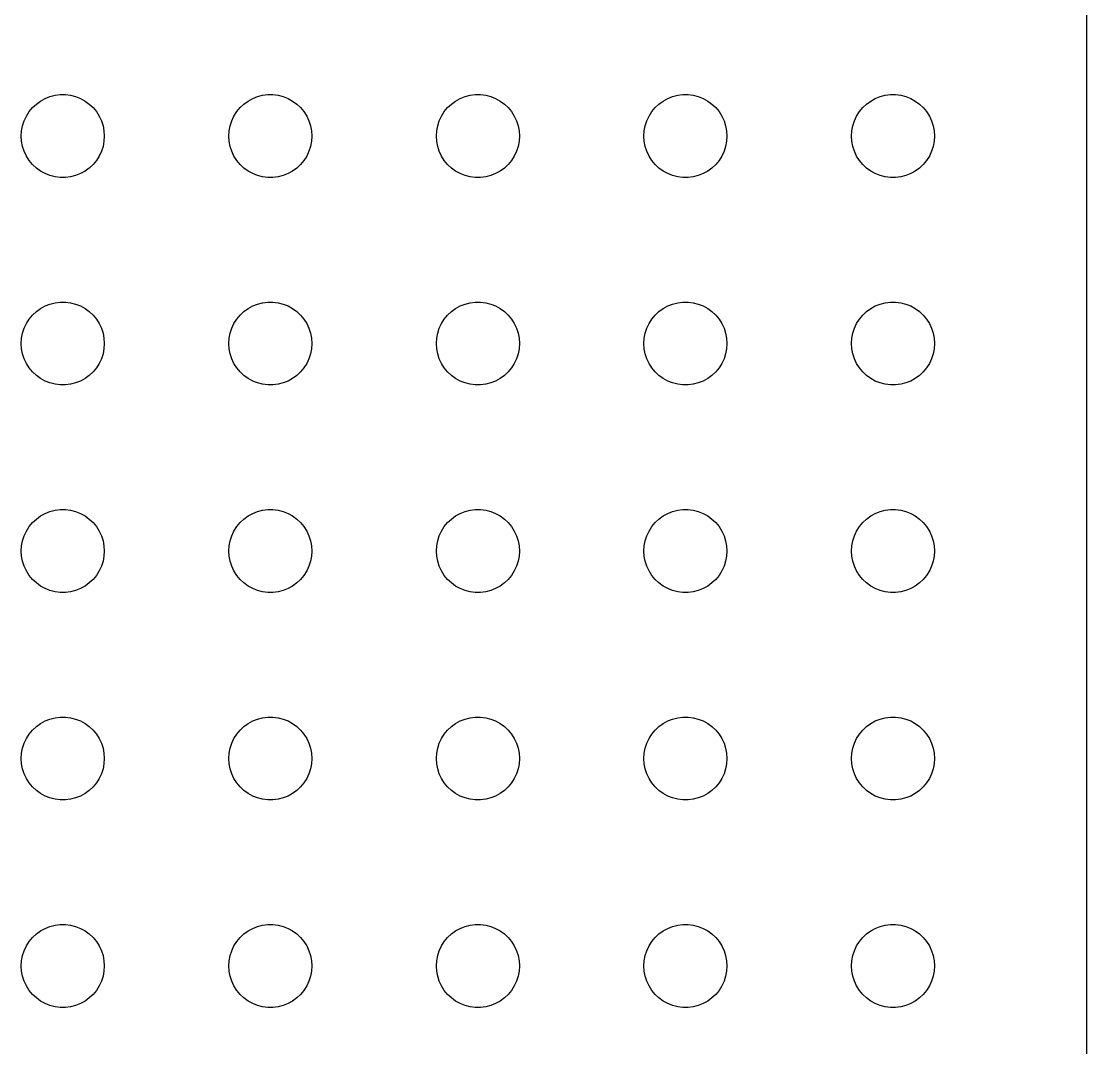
# Model space of a CAD drawing. Header units: metres. Extents: x -150 to 150, y -149 to 149.
# Drawn here: x 111 to 149.5, y -77.95 to -40.85 of the extents above; entities that cross this region are included whole.
import ezdxf

# ---------------------------------------------------------------- set-up
doc = ezdxf.new("R2010")
doc.units = ezdxf.units.M

msp = doc.modelspace()

# ---------------------------------------------------------------- linework, layer by layer
for p, q in [((149.5, -144.5), (149.5, 144.5)), ((112.219, -43.5266), (112.406, -43.503)), ((112.406, -43.503), (112.594, -43.503)), ((112.594, -43.503), (112.781, -43.5266)), ((119.719, -43.5266), (119.906, -43.503)), ((119.906, -43.503), (120.094, -43.503)), ((120.094, -43.503), (120.281, -43.5266)), ((127.219, -43.5266), (127.406, -43.503)), ((127.406, -43.503), (127.594, -43.503)), ((127.594, -43.503), (127.781, -43.5266)), ((134.719, -43.5266), (134.906, -43.503)), ((134.906, -43.503), (135.094, -43.503)), ((135.094, -43.503), (135.281, -43.5266)), ((142.219, -43.5266), (142.406, -43.503)), ((142.406, -43.503), (142.594, -43.503)), ((142.594, -43.503), (142.781, -43.5266)), ((111.407, -43.9732), (111.544, -43.8442)), ((111.544, -43.8442), (111.696, -43.7335)), ((111.696, -43.7335), (111.861, -43.6428)), ((111.861, -43.6428), (112.036, -43.5734)), ((112.036, -43.5734), (112.219, -43.5266)), ((112.781, -43.5266), (112.964, -43.5734)), ((112.964, -43.5734), (113.139, -43.6428)), ((113.139, -43.6428), (113.304, -43.7335)), ((113.304, -43.7335), (113.456, -43.8442)), ((113.456, -43.8442), (113.593, -43.9732)), ((118.907, -43.9732), (119.044, -43.8442)), ((119.044, -43.8442), (119.196, -43.7335)), ((119.196, -43.7335), (119.361, -43.6428)), ((119.361, -43.6428), (119.536, -43.5734)), ((119.536, -43.5734), (119.719, -43.5266)), ((120.281, -43.5266), (120.464, -43.5734)), ((120.464, -43.5734), (120.639, -43.6428)), ((120.639, -43.6428), (120.804, -43.7335)), ((120.804, -43.7335), (120.956, -43.8442)), ((120.956, -43.8442), (121.093, -43.9732)), ((126.407, -43.9732), (126.544, -43.8442)), ((126.544, -43.8442), (126.696, -43.7335)), ((126.696, -43.7335), (126.861, -43.6428)), ((126.861, -43.6428), (127.036, -43.5734)), ((127.036, -43.5734), (127.219, -43.5266)), ((127.781, -43.5266), (127.964, -43.5734)), ((127.964, -43.5734), (128.139, -43.6428)), ((128.139, -43.6428), (128.304, -43.7335)), ((128.304, -43.7335), (128.456, -43.8442)), ((128.456, -43.8442), (128.593, -43.9732)), ((133.907, -43.9732), (134.044, -43.8442)), ((134.044, -43.8442), (134.196, -43.7335)), ((134.196, -43.7335), (134.361, -43.6428)), ((134.361, -43.6428), (134.536, -43.5734)), ((134.536, -43.5734), (134.719, -43.5266)), ((135.281, -43.5266), (135.464, -43.5734)), ((135.464, -43.5734), (135.639, -43.6428)), ((135.639, -43.6428), (135.804, -43.7335)), ((135.804, -43.7335), (135.956, -43.8442)), ((135.956, -43.8442), (136.093, -43.9732)), ((141.407, -43.9732), (141.544, -43.8442)), ((141.544, -43.8442), (141.696, -43.7335)), ((141.696, -43.7335), (141.861, -43.6428)), ((141.861, -43.6428), (142.036, -43.5734)), ((142.036, -43.5734), (142.219, -43.5266)), ((142.781, -43.5266), (142.964, -43.5734)), ((142.964, -43.5734), (143.139, -43.6428)), ((143.139, -43.6428), (143.304, -43.7335)), ((143.304, -43.7335), (143.456, -43.8442)), ((143.456, -43.8442), (143.593, -43.9732)), ((111.186, -44.2774), (111.286, -44.1183)), ((111.286, -44.1183), (111.407, -43.9732)), ((113.593, -43.9732), (113.714, -44.1183)), ((113.714, -44.1183), (113.814, -44.2774)), ((118.686, -44.2774), (118.786, -44.1183)), ((118.786, -44.1183), (118.907, -43.9732)), ((121.093, -43.9732), (121.214, -44.1183)), ((121.214, -44.1183), (121.314, -44.2774)), ((126.186, -44.2774), (126.286, -44.1183)), ((126.286, -44.1183), (126.407, -43.9732)), ((128.593, -43.9732), (128.714, -44.1183)), ((128.714, -44.1183), (128.814, -44.2774)), ((133.686, -44.2774), (133.786, -44.1183)), ((133.786, -44.1183), (133.907, -43.9732)), ((136.093, -43.9732), (136.214, -44.1183)), ((136.214, -44.1183), (136.314, -44.2774)), ((141.186, -44.2774), (141.286, -44.1183)), ((141.286, -44.1183), (141.407, -43.9732)), ((143.593, -43.9732), (143.714, -44.1183)), ((143.714, -44.1183), (143.814, -44.2774)), ((111.012, -44.812), (111.047, -44.627)), ((111.047, -44.627), (111.105, -44.4478)), ((111.105, -44.4478), (111.186, -44.2774)), ((113.814, -44.2774), (113.895, -44.4478)), ((113.895, -44.4478), (113.953, -44.627)), ((113.953, -44.627), (113.988, -44.812)), ((118.512, -44.812), (118.547, -44.627)), ((118.547, -44.627), (118.605, -44.4478)), ((118.605, -44.4478), (118.686, -44.2774)), ((121.314, -44.2774), (121.395, -44.4478)), ((121.395, -44.4478), (121.453, -44.627)), ((121.453, -44.627), (121.488, -44.812)), ((126.012, -44.812), (126.047, -44.627)), ((126.047, -44.627), (126.105, -44.4478)), ((126.105, -44.4478), (126.186, -44.2774)), ((128.814, -44.2774), (128.895, -44.4478)), ((128.895, -44.4478), (128.953, -44.627)), ((128.953, -44.627), (128.988, -44.812)), ((133.512, -44.812), (133.547, -44.627)), ((133.547, -44.627), (133.605, -44.4478)), ((133.605, -44.4478), (133.686, -44.2774)), ((136.314, -44.2774), (136.395, -44.4478)), ((136.395, -44.4478), (136.453, -44.627)), ((136.453, -44.627), (136.488, -44.812)), ((141.012, -44.812), (141.047, -44.627)), ((141.047, -44.627), (141.105, -44.4478)), ((141.105, -44.4478), (141.186, -44.2774)), ((143.814, -44.2774), (143.895, -44.4478)), ((143.895, -44.4478), (143.953, -44.627)), ((143.953, -44.627), (143.988, -44.812)), ((111, -45), (111.012, -44.812)), ((111.012, -45.188), (111, -45)), ((113.988, -44.812), (114, -45)), ((114, -45), (113.988, -45.188)), ((118.5, -45), (118.512, -44.812)), ((118.512, -45.188), (118.5, -45)), ((121.488, -44.812), (121.5, -45)), ((121.5, -45), (121.488, -45.188)), ((126, -45), (126.012, -44.812)), ((126.012, -45.188), (126, -45)), ((128.988, -44.812), (129, -45)), ((129, -45), (128.988, -45.188)), ((133.5, -45), (133.512, -44.812)), ((133.512, -45.188), (133.5, -45)), ((136.488, -44.812), (136.5, -45)), ((136.5, -45), (136.488, -45.188)), ((141, -45), (141.012, -44.812)), ((141.012, -45.188), (141, -45)), ((143.988, -44.812), (144, -45)), ((144, -45), (143.988, -45.188)), ((111.047, -45.373), (111.012, -45.188)), ((111.105, -45.5522), (111.047, -45.373)), ((113.953, -45.373), (113.895, -45.5522)), ((113.988, -45.188), (113.953, -45.373)), ((118.547, -45.373), (118.512, -45.188)), ((118.605, -45.5522), (118.547, -45.373)), ((121.453, -45.373), (121.395, -45.5522)), ((121.488, -45.188), (121.453, -45.373)), ((126.047, -45.373), (126.012, -45.188)), ((126.105, -45.5522), (126.047, -45.373)), ((128.953, -45.373), (128.895, -45.5522)), ((128.988, -45.188), (128.953, -45.373)), ((133.547, -45.373), (133.512, -45.188)), ((133.605, -45.5522), (133.547, -45.373)), ((136.453, -45.373), (136.395, -45.5522)), ((136.488, -45.188), (136.453, -45.373)), ((141.047, -45.373), (141.012, -45.188)), ((141.105, -45.5522), (141.047, -45.373)), ((143.953, -45.373), (143.895, -45.5522)), ((143.988, -45.188), (143.953, -45.373)), ((111.186, -45.7226), (111.105, -45.5522)), ((111.286, -45.8817), (111.186, -45.7226)), ((113.814, -45.7226), (113.714, -45.8817)), ((113.895, -45.5522), (113.814, -45.7226)), ((118.686, -45.7226), (118.605, -45.5522)), ((118.786, -45.8817), (118.686, -45.7226)), ((121.314, -45.7226), (121.214, -45.8817)), ((121.395, -45.5522), (121.314, -45.7226)), ((126.186, -45.7226), (126.105, -45.5522)), ((126.286, -45.8817), (126.186, -45.7226)), ((128.814, -45.7226), (128.714, -45.8817)), ((128.895, -45.5522), (128.814, -45.7226)), ((133.686, -45.7226), (133.605, -45.5522)), ((133.786, -45.8817), (133.686, -45.7226)), ((136.314, -45.7226), (136.214, -45.8817)), ((136.395, -45.5522), (136.314, -45.7226)), ((141.186, -45.7226), (141.105, -45.5522)), ((141.286, -45.8817), (141.186, -45.7226)), ((143.814, -45.7226), (143.714, -45.8817)), ((143.895, -45.5522), (143.814, -45.7226)), ((111.407, -46.0268), (111.286, -45.8817)), ((111.544, -46.1558), (111.407, -46.0268)), ((111.696, -46.2665), (111.544, -46.1558)), ((113.456, -46.1558), (113.304, -46.2665)), ((113.593, -46.0268), (113.456, -46.1558)), ((113.714, -45.8817), (113.593, -46.0268)), ((118.907, -46.0268), (118.786, -45.8817)), ((119.044, -46.1558), (118.907, -46.0268)), ((119.196, -46.2665), (119.044, -46.1558)), ((120.956, -46.1558), (120.804, -46.2665)), ((121.093, -46.0268), (120.956, -46.1558)), ((121.214, -45.8817), (121.093, -46.0268)), ((126.407, -46.0268), (126.286, -45.8817)), ((126.544, -46.1558), (126.407, -46.0268)), ((126.696, -46.2665), (126.544, -46.1558)), ((128.456, -46.1558), (128.304, -46.2665)), ((128.593, -46.0268), (128.456, -46.1558)), ((128.714, -45.8817), (128.593, -46.0268)), ((133.907, -46.0268), (133.786, -45.8817)), ((134.044, -46.1558), (133.907, -46.0268)), ((134.196, -46.2665), (134.044, -46.1558)), ((135.956, -46.1558), (135.804, -46.2665)), ((136.093, -46.0268), (135.956, -46.1558)), ((136.214, -45.8817), (136.093, -46.0268)), ((141.407, -46.0268), (141.286, -45.8817)), ((141.544, -46.1558), (141.407, -46.0268)), ((141.696, -46.2665), (141.544, -46.1558)), ((143.456, -46.1558), (143.304, -46.2665)), ((143.593, -46.0268), (143.456, -46.1558)), ((143.714, -45.8817), (143.593, -46.0268)), ((111.861, -46.3572), (111.696, -46.2665)), ((112.036, -46.4266), (111.861, -46.3572)), ((112.219, -46.4734), (112.036, -46.4266)), ((112.406, -46.497), (112.219, -46.4734)), ((112.594, -46.497), (112.406, -46.497)), ((112.781, -46.4734), (112.594, -46.497)), ((112.964, -46.4266), (112.781, -46.4734)), ((113.139, -46.3572), (112.964, -46.4266)), ((113.304, -46.2665), (113.139, -46.3572)), ((119.361, -46.3572), (119.196, -46.2665)), ((119.536, -46.4266), (119.361, -46.3572)), ((119.719, -46.4734), (119.536, -46.4266)), ((119.906, -46.497), (119.719, -46.4734)), ((120.094, -46.497), (119.906, -46.497)), ((120.281, -46.4734), (120.094, -46.497)), ((120.464, -46.4266), (120.281, -46.4734)), ((120.639, -46.3572), (120.464, -46.4266)), ((120.804, -46.2665), (120.639, -46.3572)), ((126.861, -46.3572), (126.696, -46.2665)), ((127.036, -46.4266), (126.861, -46.3572)), ((127.219, -46.4734), (127.036, -46.4266)), ((127.406, -46.497), (127.219, -46.4734)), ((127.594, -46.497), (127.406, -46.497)), ((127.781, -46.4734), (127.594, -46.497)), ((127.964, -46.4266), (127.781, -46.4734)), ((128.139, -46.3572), (127.964, -46.4266)), ((128.304, -46.2665), (128.139, -46.3572)), ((134.361, -46.3572), (134.196, -46.2665)), ((134.536, -46.4266), (134.361, -46.3572)), ((134.719, -46.4734), (134.536, -46.4266)), ((134.906, -46.497), (134.719, -46.4734)), ((135.094, -46.497), (134.906, -46.497)), ((135.281, -46.4734), (135.094, -46.497)), ((135.464, -46.4266), (135.281, -46.4734)), ((135.639, -46.3572), (135.464, -46.4266)), ((135.804, -46.2665), (135.639, -46.3572)), ((141.861, -46.3572), (141.696, -46.2665)), ((142.036, -46.4266), (141.861, -46.3572)), ((142.219, -46.4734), (142.036, -46.4266)), ((142.406, -46.497), (142.219, -46.4734)), ((142.594, -46.497), (142.406, -46.497)), ((142.781, -46.4734), (142.594, -46.497)), ((142.964, -46.4266), (142.781, -46.4734)), ((143.139, -46.3572), (142.964, -46.4266)), ((143.304, -46.2665), (143.139, -46.3572)), ((111.696, -51.2335), (111.861, -51.1428)), ((111.861, -51.1428), (112.036, -51.0734)), ((112.036, -51.0734), (112.219, -51.0266)), ((112.219, -51.0266), (112.406, -51.003)), ((112.406, -51.003), (112.594, -51.003)), ((112.594, -51.003), (112.781, -51.0266)), ((112.781, -51.0266), (112.964, -51.0734)), ((112.964, -51.0734), (113.139, -51.1428)), ((113.139, -51.1428), (113.304, -51.2335)), ((119.196, -51.2335), (119.361, -51.1428)), ((119.361, -51.1428), (119.536, -51.0734)), ((119.536, -51.0734), (119.719, -51.0266)), ((119.719, -51.0266), (119.906, -51.003)), ((119.906, -51.003), (120.094, -51.003)), ((120.094, -51.003), (120.281, -51.0266)), ((120.281, -51.0266), (120.464, -51.0734)), ((120.464, -51.0734), (120.639, -51.1428)), ((120.639, -51.1428), (120.804, -51.2335)), ((126.696, -51.2335), (126.861, -51.1428)), ((126.861, -51.1428), (127.036, -51.0734)), ((127.036, -51.0734), (127.219, -51.0266)), ((127.219, -51.0266), (127.406, -51.003)), ((127.406, -51.003), (127.594, -51.003)), ((127.594, -51.003), (127.781, -51.0266)), ((127.781, -51.0266), (127.964, -51.0734)), ((127.964, -51.0734), (128.139, -51.1428)), ((128.139, -51.1428), (128.304, -51.2335)), ((134.196, -51.2335), (134.361, -51.1428)), ((134.361, -51.1428), (134.536, -51.0734)), ((134.536, -51.0734), (134.719, -51.0266)), ((134.719, -51.0266), (134.906, -51.003)), ((134.906, -51.003), (135.094, -51.003)), ((135.094, -51.003), (135.281, -51.0266)), ((135.281, -51.0266), (135.464, -51.0734)), ((135.464, -51.0734), (135.639, -51.1428)), ((135.639, -51.1428), (135.804, -51.2335)), ((141.696, -51.2335), (141.861, -51.1428)), ((141.861, -51.1428), (142.036, -51.0734)), ((142.036, -51.0734), (142.219, -51.0266)), ((142.219, -51.0266), (142.406, -51.003)), ((142.406, -51.003), (142.594, -51.003)), ((142.594, -51.003), (142.781, -51.0266)), ((142.781, -51.0266), (142.964, -51.0734)), ((142.964, -51.0734), (143.139, -51.1428)), ((143.139, -51.1428), (143.304, -51.2335)), ((111.286, -51.6183), (111.407, -51.4732)), ((111.407, -51.4732), (111.544, -51.3442)), ((111.544, -51.3442), (111.696, -51.2335)), ((113.304, -51.2335), (113.456, -51.3442)), ((113.456, -51.3442), (113.593, -51.4732)), ((113.593, -51.4732), (113.714, -51.6183)), ((118.786, -51.6183), (118.907, -51.4732)), ((118.907, -51.4732), (119.044, -51.3442)), ((119.044, -51.3442), (119.196, -51.2335)), ((120.804, -51.2335), (120.956, -51.3442)), ((120.956, -51.3442), (121.093, -51.4732)), ((121.093, -51.4732), (121.214, -51.6183)), ((126.286, -51.6183), (126.407, -51.4732)), ((126.407, -51.4732), (126.544, -51.3442)), ((126.544, -51.3442), (126.696, -51.2335)), ((128.304, -51.2335), (128.456, -51.3442)), ((128.456, -51.3442), (128.593, -51.4732)), ((128.593, -51.4732), (128.714, -51.6183)), ((133.786, -51.6183), (133.907, -51.4732)), ((133.907, -51.4732), (134.044, -51.3442)), ((134.044, -51.3442), (134.196, -51.2335)), ((135.804, -51.2335), (135.956, -51.3442)), ((135.956, -51.3442), (136.093, -51.4732)), ((136.093, -51.4732), (136.214, -51.6183)), ((141.286, -51.6183), (141.407, -51.4732)), ((141.407, -51.4732), (141.544, -51.3442)), ((141.544, -51.3442), (141.696, -51.2335)), ((143.304, -51.2335), (143.456, -51.3442)), ((143.456, -51.3442), (143.593, -51.4732)), ((143.593, -51.4732), (143.714, -51.6183)), ((111.047, -52.127), (111.105, -51.9478)), ((111.105, -51.9478), (111.186, -51.7774)), ((111.186, -51.7774), (111.286, -51.6183)), ((113.714, -51.6183), (113.814, -51.7774)), ((113.814, -51.7774), (113.895, -51.9478)), ((113.895, -51.9478), (113.953, -52.127)), ((118.547, -52.127), (118.605, -51.9478)), ((118.605, -51.9478), (118.686, -51.7774)), ((118.686, -51.7774), (118.786, -51.6183)), ((121.214, -51.6183), (121.314, -51.7774)), ((121.314, -51.7774), (121.395, -51.9478)), ((121.395, -51.9478), (121.453, -52.127)), ((126.047, -52.127), (126.105, -51.9478)), ((126.105, -51.9478), (126.186, -51.7774)), ((126.186, -51.7774), (126.286, -51.6183)), ((128.714, -51.6183), (128.814, -51.7774)), ((128.814, -51.7774), (128.895, -51.9478)), ((128.895, -51.9478), (128.953, -52.127)), ((133.547, -52.127), (133.605, -51.9478)), ((133.605, -51.9478), (133.686, -51.7774)), ((133.686, -51.7774), (133.786, -51.6183)), ((136.214, -51.6183), (136.314, -51.7774)), ((136.314, -51.7774), (136.395, -51.9478)), ((136.395, -51.9478), (136.453, -52.127)), ((141.047, -52.127), (141.105, -51.9478)), ((141.105, -51.9478), (141.186, -51.7774)), ((141.186, -51.7774), (141.286, -51.6183)), ((143.714, -51.6183), (143.814, -51.7774)), ((143.814, -51.7774), (143.895, -51.9478)), ((143.895, -51.9478), (143.953, -52.127)), ((111, -52.5), (111.012, -52.312)), ((111.012, -52.312), (111.047, -52.127)), ((113.953, -52.127), (113.988, -52.312)), ((113.988, -52.312), (114, -52.5)), ((118.5, -52.5), (118.512, -52.312)), ((118.512, -52.312), (118.547, -52.127)), ((121.453, -52.127), (121.488, -52.312)), ((121.488, -52.312), (121.5, -52.5)), ((126, -52.5), (126.012, -52.312)), ((126.012, -52.312), (126.047, -52.127)), ((128.953, -52.127), (128.988, -52.312)), ((128.988, -52.312), (129, -52.5)), ((133.5, -52.5), (133.512, -52.312)), ((133.512, -52.312), (133.547, -52.127)), ((136.453, -52.127), (136.488, -52.312)), ((136.488, -52.312), (136.5, -52.5)), ((141, -52.5), (141.012, -52.312)), ((141.012, -52.312), (141.047, -52.127)), ((143.953, -52.127), (143.988, -52.312)), ((143.988, -52.312), (144, -52.5)), ((111.012, -52.688), (111, -52.5)), ((111.047, -52.873), (111.012, -52.688)), ((113.988, -52.688), (113.953, -52.873)), ((114, -52.5), (113.988, -52.688)), ((118.512, -52.688), (118.5, -52.5)), ((118.547, -52.873), (118.512, -52.688)), ((121.488, -52.688), (121.453, -52.873)), ((121.5, -52.5), (121.488, -52.688)), ((126.012, -52.688), (126, -52.5)), ((126.047, -52.873), (126.012, -52.688)), ((128.988, -52.688), (128.953, -52.873)), ((129, -52.5), (128.988, -52.688)), ((133.512, -52.688), (133.5, -52.5)), ((133.547, -52.873), (133.512, -52.688)), ((136.488, -52.688), (136.453, -52.873)), ((136.5, -52.5), (136.488, -52.688)), ((141.012, -52.688), (141, -52.5)), ((141.047, -52.873), (141.012, -52.688)), ((143.988, -52.688), (143.953, -52.873)), ((144, -52.5), (143.988, -52.688)), ((111.105, -53.0522), (111.047, -52.873)), ((111.186, -53.2226), (111.105, -53.0522)), ((113.895, -53.0522), (113.814, -53.2226)), ((113.953, -52.873), (113.895, -53.0522)), ((118.605, -53.0522), (118.547, -52.873)), ((118.686, -53.2226), (118.605, -53.0522)), ((121.395, -53.0522), (121.314, -53.2226)), ((121.453, -52.873), (121.395, -53.0522)), ((126.105, -53.0522), (126.047, -52.873)), ((126.186, -53.2226), (126.105, -53.0522)), ((128.895, -53.0522), (128.814, -53.2226)), ((128.953, -52.873), (128.895, -53.0522)), ((133.605, -53.0522), (133.547, -52.873)), ((133.686, -53.2226), (133.605, -53.0522)), ((136.395, -53.0522), (136.314, -53.2226)), ((136.453, -52.873), (136.395, -53.0522)), ((141.105, -53.0522), (141.047, -52.873)), ((141.186, -53.2226), (141.105, -53.0522)), ((143.895, -53.0522), (143.814, -53.2226)), ((143.953, -52.873), (143.895, -53.0522)), ((111.286, -53.3817), (111.186, -53.2226)), ((111.407, -53.5268), (111.286, -53.3817)), ((113.714, -53.3817), (113.593, -53.5268)), ((113.814, -53.2226), (113.714, -53.3817)), ((118.786, -53.3817), (118.686, -53.2226)), ((118.907, -53.5268), (118.786, -53.3817)), ((121.214, -53.3817), (121.093, -53.5268)), ((121.314, -53.2226), (121.214, -53.3817)), ((126.286, -53.3817), (126.186, -53.2226)), ((126.407, -53.5268), (126.286, -53.3817)), ((128.714, -53.3817), (128.593, -53.5268)), ((128.814, -53.2226), (128.714, -53.3817)), ((133.786, -53.3817), (133.686, -53.2226)), ((133.907, -53.5268), (133.786, -53.3817)), ((136.214, -53.3817), (136.093, -53.5268)), ((136.314, -53.2226), (136.214, -53.3817)), ((141.286, -53.3817), (141.186, -53.2226)), ((141.407, -53.5268), (141.286, -53.3817)), ((143.714, -53.3817), (143.593, -53.5268)), ((143.814, -53.2226), (143.714, -53.3817)), ((111.544, -53.6558), (111.407, -53.5268)), ((111.696, -53.7665), (111.544, -53.6558)), ((111.861, -53.8572), (111.696, -53.7665)), ((112.036, -53.9266), (111.861, -53.8572)), ((113.139, -53.8572), (112.964, -53.9266)), ((113.304, -53.7665), (113.139, -53.8572)), ((113.456, -53.6558), (113.304, -53.7665)), ((113.593, -53.5268), (113.456, -53.6558)), ((119.044, -53.6558), (118.907, -53.5268)), ((119.196, -53.7665), (119.044, -53.6558)), ((119.361, -53.8572), (119.196, -53.7665)), ((119.536, -53.9266), (119.361, -53.8572)), ((120.639, -53.8572), (120.464, -53.9266)), ((120.804, -53.7665), (120.639, -53.8572)), ((120.956, -53.6558), (120.804, -53.7665)), ((121.093, -53.5268), (120.956, -53.6558)), ((126.544, -53.6558), (126.407, -53.5268)), ((126.696, -53.7665), (126.544, -53.6558)), ((126.861, -53.8572), (126.696, -53.7665)), ((127.036, -53.9266), (126.861, -53.8572)), ((128.139, -53.8572), (127.964, -53.9266)), ((128.304, -53.7665), (128.139, -53.8572)), ((128.456, -53.6558), (128.304, -53.7665)), ((128.593, -53.5268), (128.456, -53.6558)), ((134.044, -53.6558), (133.907, -53.5268)), ((134.196, -53.7665), (134.044, -53.6558)), ((134.361, -53.8572), (134.196, -53.7665)), ((134.536, -53.9266), (134.361, -53.8572)), ((135.639, -53.8572), (135.464, -53.9266)), ((135.804, -53.7665), (135.639, -53.8572)), ((135.956, -53.6558), (135.804, -53.7665)), ((136.093, -53.5268), (135.956, -53.6558)), ((141.544, -53.6558), (141.407, -53.5268)), ((141.696, -53.7665), (141.544, -53.6558)), ((141.861, -53.8572), (141.696, -53.7665)), ((142.036, -53.9266), (141.861, -53.8572)), ((143.139, -53.8572), (142.964, -53.9266)), ((143.304, -53.7665), (143.139, -53.8572)), ((143.456, -53.6558), (143.304, -53.7665)), ((143.593, -53.5268), (143.456, -53.6558)), ((112.219, -53.9734), (112.036, -53.9266)), ((112.406, -53.997), (112.219, -53.9734)), ((112.594, -53.997), (112.406, -53.997)), ((112.781, -53.9734), (112.594, -53.997)), ((112.964, -53.9266), (112.781, -53.9734)), ((119.719, -53.9734), (119.536, -53.9266)), ((119.906, -53.997), (119.719, -53.9734)), ((120.094, -53.997), (119.906, -53.997)), ((120.281, -53.9734), (120.094, -53.997)), ((120.464, -53.9266), (120.281, -53.9734)), ((127.219, -53.9734), (127.036, -53.9266)), ((127.406, -53.997), (127.219, -53.9734)), ((127.594, -53.997), (127.406, -53.997)), ((127.781, -53.9734), (127.594, -53.997)), ((127.964, -53.9266), (127.781, -53.9734)), ((134.719, -53.9734), (134.536, -53.9266)), ((134.906, -53.997), (134.719, -53.9734)), ((135.094, -53.997), (134.906, -53.997)), ((135.281, -53.9734), (135.094, -53.997)), ((135.464, -53.9266), (135.281, -53.9734)), ((142.219, -53.9734), (142.036, -53.9266)), ((142.406, -53.997), (142.219, -53.9734)), ((142.594, -53.997), (142.406, -53.997)), ((142.781, -53.9734), (142.594, -53.997)), ((142.964, -53.9266), (142.781, -53.9734)), ((112.219, -58.5266), (112.406, -58.503)), ((112.406, -58.503), (112.594, -58.503)), ((112.594, -58.503), (112.781, -58.5266)), ((119.719, -58.5266), (119.906, -58.503)), ((119.906, -58.503), (120.094, -58.503)), ((120.094, -58.503), (120.281, -58.5266)), ((127.219, -58.5266), (127.406, -58.503)), ((127.406, -58.503), (127.594, -58.503)), ((127.594, -58.503), (127.781, -58.5266)), ((134.719, -58.5266), (134.906, -58.503)), ((134.906, -58.503), (135.094, -58.503)), ((135.094, -58.503), (135.281, -58.5266)), ((142.219, -58.5266), (142.406, -58.503)), ((142.406, -58.503), (142.594, -58.503)), ((142.594, -58.503), (142.781, -58.5266)), ((111.407, -58.9732), (111.544, -58.8442)), ((111.544, -58.8442), (111.696, -58.7335)), ((111.696, -58.7335), (111.861, -58.6428)), ((111.861, -58.6428), (112.036, -58.5734)), ((112.036, -58.5734), (112.219, -58.5266)), ((112.781, -58.5266), (112.964, -58.5734)), ((112.964, -58.5734), (113.139, -58.6428)), ((113.139, -58.6428), (113.304, -58.7335)), ((113.304, -58.7335), (113.456, -58.8442)), ((113.456, -58.8442), (113.593, -58.9732)), ((118.907, -58.9732), (119.044, -58.8442)), ((119.044, -58.8442), (119.196, -58.7335)), ((119.196, -58.7335), (119.361, -58.6428)), ((119.361, -58.6428), (119.536, -58.5734)), ((119.536, -58.5734), (119.719, -58.5266)), ((120.281, -58.5266), (120.464, -58.5734)), ((120.464, -58.5734), (120.639, -58.6428)), ((120.639, -58.6428), (120.804, -58.7335)), ((120.804, -58.7335), (120.956, -58.8442)), ((120.956, -58.8442), (121.093, -58.9732)), ((126.407, -58.9732), (126.544, -58.8442)), ((126.544, -58.8442), (126.696, -58.7335)), ((126.696, -58.7335), (126.861, -58.6428)), ((126.861, -58.6428), (127.036, -58.5734)), ((127.036, -58.5734), (127.219, -58.5266)), ((127.781, -58.5266), (127.964, -58.5734)), ((127.964, -58.5734), (128.139, -58.6428)), ((128.139, -58.6428), (128.304, -58.7335)), ((128.304, -58.7335), (128.456, -58.8442)), ((128.456, -58.8442), (128.593, -58.9732)), ((133.907, -58.9732), (134.044, -58.8442)), ((134.044, -58.8442), (134.196, -58.7335)), ((134.196, -58.7335), (134.361, -58.6428)), ((134.361, -58.6428), (134.536, -58.5734)), ((134.536, -58.5734), (134.719, -58.5266)), ((135.281, -58.5266), (135.464, -58.5734)), ((135.464, -58.5734), (135.639, -58.6428)), ((135.639, -58.6428), (135.804, -58.7335)), ((135.804, -58.7335), (135.956, -58.8442)), ((135.956, -58.8442), (136.093, -58.9732)), ((141.407, -58.9732), (141.544, -58.8442)), ((141.544, -58.8442), (141.696, -58.7335)), ((141.696, -58.7335), (141.861, -58.6428)), ((141.861, -58.6428), (142.036, -58.5734)), ((142.036, -58.5734), (142.219, -58.5266)), ((142.781, -58.5266), (142.964, -58.5734)), ((142.964, -58.5734), (143.139, -58.6428)), ((143.139, -58.6428), (143.304, -58.7335)), ((143.304, -58.7335), (143.456, -58.8442)), ((143.456, -58.8442), (143.593, -58.9732)), ((111.105, -59.4478), (111.186, -59.2774)), ((111.186, -59.2774), (111.286, -59.1183)), ((111.286, -59.1183), (111.407, -58.9732)), ((113.593, -58.9732), (113.714, -59.1183)), ((113.714, -59.1183), (113.814, -59.2774)), ((113.814, -59.2774), (113.895, -59.4478)), ((118.605, -59.4478), (118.686, -59.2774)), ((118.686, -59.2774), (118.786, -59.1183)), ((118.786, -59.1183), (118.907, -58.9732)), ((121.093, -58.9732), (121.214, -59.1183)), ((121.214, -59.1183), (121.314, -59.2774)), ((121.314, -59.2774), (121.395, -59.4478)), ((126.105, -59.4478), (126.186, -59.2774)), ((126.186, -59.2774), (126.286, -59.1183)), ((126.286, -59.1183), (126.407, -58.9732)), ((128.593, -58.9732), (128.714, -59.1183)), ((128.714, -59.1183), (128.814, -59.2774)), ((128.814, -59.2774), (128.895, -59.4478)), ((133.605, -59.4478), (133.686, -59.2774)), ((133.686, -59.2774), (133.786, -59.1183)), ((133.786, -59.1183), (133.907, -58.9732)), ((136.093, -58.9732), (136.214, -59.1183)), ((136.214, -59.1183), (136.314, -59.2774)), ((136.314, -59.2774), (136.395, -59.4478)), ((141.105, -59.4478), (141.186, -59.2774)), ((141.186, -59.2774), (141.286, -59.1183)), ((141.286, -59.1183), (141.407, -58.9732)), ((143.593, -58.9732), (143.714, -59.1183)), ((143.714, -59.1183), (143.814, -59.2774)), ((143.814, -59.2774), (143.895, -59.4478)), ((111.012, -59.812), (111.047, -59.627)), ((111.047, -59.627), (111.105, -59.4478)), ((113.895, -59.4478), (113.953, -59.627)), ((113.953, -59.627), (113.988, -59.812)), ((118.512, -59.812), (118.547, -59.627)), ((118.547, -59.627), (118.605, -59.4478)), ((121.395, -59.4478), (121.453, -59.627)), ((121.453, -59.627), (121.488, -59.812)), ((126.012, -59.812), (126.047, -59.627)), ((126.047, -59.627), (126.105, -59.4478)), ((128.895, -59.4478), (128.953, -59.627)), ((128.953, -59.627), (128.988, -59.812)), ((133.512, -59.812), (133.547, -59.627)), ((133.547, -59.627), (133.605, -59.4478)), ((136.395, -59.4478), (136.453, -59.627)), ((136.453, -59.627), (136.488, -59.812)), ((141.012, -59.812), (141.047, -59.627)), ((141.047, -59.627), (141.105, -59.4478)), ((143.895, -59.4478), (143.953, -59.627)), ((143.953, -59.627), (143.988, -59.812)), ((111, -60), (111.012, -59.812)), ((111.012, -60.188), (111, -60)), ((113.988, -59.812), (114, -60)), ((114, -60), (113.988, -60.188)), ((118.5, -60), (118.512, -59.812)), ((118.512, -60.188), (118.5, -60)), ((121.488, -59.812), (121.5, -60)), ((121.5, -60), (121.488, -60.188)), ((126, -60), (126.012, -59.812)), ((126.012, -60.188), (126, -60)), ((128.988, -59.812), (129, -60)), ((129, -60), (128.988, -60.188)), ((133.5, -60), (133.512, -59.812)), ((133.512, -60.188), (133.5, -60)), ((136.488, -59.812), (136.5, -60)), ((136.5, -60), (136.488, -60.188)), ((141, -60), (141.012, -59.812)), ((141.012, -60.188), (141, -60)), ((143.988, -59.812), (144, -60)), ((144, -60), (143.988, -60.188)), ((111.047, -60.373), (111.012, -60.188)), ((111.105, -60.5522), (111.047, -60.373)), ((113.953, -60.373), (113.895, -60.5522)), ((113.988, -60.188), (113.953, -60.373)), ((118.547, -60.373), (118.512, -60.188)), ((118.605, -60.5522), (118.547, -60.373)), ((121.453, -60.373), (121.395, -60.5522)), ((121.488, -60.188), (121.453, -60.373)), ((126.047, -60.373), (126.012, -60.188)), ((126.105, -60.5522), (126.047, -60.373)), ((128.953, -60.373), (128.895, -60.5522)), ((128.988, -60.188), (128.953, -60.373)), ((133.547, -60.373), (133.512, -60.188)), ((133.605, -60.5522), (133.547, -60.373)), ((136.453, -60.373), (136.395, -60.5522)), ((136.488, -60.188), (136.453, -60.373)), ((141.047, -60.373), (141.012, -60.188)), ((141.105, -60.5522), (141.047, -60.373)), ((143.953, -60.373), (143.895, -60.5522)), ((143.988, -60.188), (143.953, -60.373)), ((111.186, -60.7226), (111.105, -60.5522)), ((111.286, -60.8817), (111.186, -60.7226)), ((113.814, -60.7226), (113.714, -60.8817)), ((113.895, -60.5522), (113.814, -60.7226)), ((118.686, -60.7226), (118.605, -60.5522)), ((118.786, -60.8817), (118.686, -60.7226)), ((121.314, -60.7226), (121.214, -60.8817)), ((121.395, -60.5522), (121.314, -60.7226)), ((126.186, -60.7226), (126.105, -60.5522)), ((126.286, -60.8817), (126.186, -60.7226)), ((128.814, -60.7226), (128.714, -60.8817)), ((128.895, -60.5522), (128.814, -60.7226)), ((133.686, -60.7226), (133.605, -60.5522)), ((133.786, -60.8817), (133.686, -60.7226)), ((136.314, -60.7226), (136.214, -60.8817)), ((136.395, -60.5522), (136.314, -60.7226)), ((141.186, -60.7226), (141.105, -60.5522)), ((141.286, -60.8817), (141.186, -60.7226)), ((143.814, -60.7226), (143.714, -60.8817)), ((143.895, -60.5522), (143.814, -60.7226)), ((111.407, -61.0268), (111.286, -60.8817)), ((111.544, -61.1558), (111.407, -61.0268)), ((111.696, -61.2665), (111.544, -61.1558)), ((113.456, -61.1558), (113.304, -61.2665)), ((113.593, -61.0268), (113.456, -61.1558)), ((113.714, -60.8817), (113.593, -61.0268)), ((118.907, -61.0268), (118.786, -60.8817)), ((119.044, -61.1558), (118.907, -61.0268)), ((119.196, -61.2665), (119.044, -61.1558)), ((120.956, -61.1558), (120.804, -61.2665)), ((121.093, -61.0268), (120.956, -61.1558)), ((121.214, -60.8817), (121.093, -61.0268)), ((126.407, -61.0268), (126.286, -60.8817)), ((126.544, -61.1558), (126.407, -61.0268)), ((126.696, -61.2665), (126.544, -61.1558)), ((128.456, -61.1558), (128.304, -61.2665)), ((128.593, -61.0268), (128.456, -61.1558)), ((128.714, -60.8817), (128.593, -61.0268)), ((133.907, -61.0268), (133.786, -60.8817)), ((134.044, -61.1558), (133.907, -61.0268)), ((134.196, -61.2665), (134.044, -61.1558)), ((135.956, -61.1558), (135.804, -61.2665)), ((136.093, -61.0268), (135.956, -61.1558)), ((136.214, -60.8817), (136.093, -61.0268)), ((141.407, -61.0268), (141.286, -60.8817)), ((141.544, -61.1558), (141.407, -61.0268)), ((141.696, -61.2665), (141.544, -61.1558)), ((143.456, -61.1558), (143.304, -61.2665)), ((143.593, -61.0268), (143.456, -61.1558)), ((143.714, -60.8817), (143.593, -61.0268)), ((111.861, -61.3572), (111.696, -61.2665)), ((112.036, -61.4266), (111.861, -61.3572)), ((112.219, -61.4734), (112.036, -61.4266)), ((112.406, -61.497), (112.219, -61.4734)), ((112.594, -61.497), (112.406, -61.497)), ((112.781, -61.4734), (112.594, -61.497)), ((112.964, -61.4266), (112.781, -61.4734)), ((113.139, -61.3572), (112.964, -61.4266)), ((113.304, -61.2665), (113.139, -61.3572)), ((119.361, -61.3572), (119.196, -61.2665)), ((119.536, -61.4266), (119.361, -61.3572)), ((119.719, -61.4734), (119.536, -61.4266)), ((119.906, -61.497), (119.719, -61.4734)), ((120.094, -61.497), (119.906, -61.497)), ((120.281, -61.4734), (120.094, -61.497)), ((120.464, -61.4266), (120.281, -61.4734)), ((120.639, -61.3572), (120.464, -61.4266)), ((120.804, -61.2665), (120.639, -61.3572)), ((126.861, -61.3572), (126.696, -61.2665)), ((127.036, -61.4266), (126.861, -61.3572)), ((127.219, -61.4734), (127.036, -61.4266)), ((127.406, -61.497), (127.219, -61.4734)), ((127.594, -61.497), (127.406, -61.497)), ((127.781, -61.4734), (127.594, -61.497)), ((127.964, -61.4266), (127.781, -61.4734)), ((128.139, -61.3572), (127.964, -61.4266)), ((128.304, -61.2665), (128.139, -61.3572)), ((134.361, -61.3572), (134.196, -61.2665)), ((134.536, -61.4266), (134.361, -61.3572)), ((134.719, -61.4734), (134.536, -61.4266)), ((134.906, -61.497), (134.719, -61.4734)), ((135.094, -61.497), (134.906, -61.497)), ((135.281, -61.4734), (135.094, -61.497)), ((135.464, -61.4266), (135.281, -61.4734)), ((135.639, -61.3572), (135.464, -61.4266)), ((135.804, -61.2665), (135.639, -61.3572)), ((141.861, -61.3572), (141.696, -61.2665)), ((142.036, -61.4266), (141.861, -61.3572)), ((142.219, -61.4734), (142.036, -61.4266)), ((142.406, -61.497), (142.219, -61.4734)), ((142.594, -61.497), (142.406, -61.497)), ((142.781, -61.4734), (142.594, -61.497)), ((142.964, -61.4266), (142.781, -61.4734)), ((143.139, -61.3572), (142.964, -61.4266)), ((143.304, -61.2665), (143.139, -61.3572)), ((111.696, -66.2335), (111.861, -66.1428)), ((111.861, -66.1428), (112.036, -66.0734)), ((112.036, -66.0734), (112.219, -66.0266)), ((112.219, -66.0266), (112.406, -66.003)), ((112.406, -66.003), (112.594, -66.003)), ((112.594, -66.003), (112.781, -66.0266)), ((112.781, -66.0266), (112.964, -66.0734)), ((112.964, -66.0734), (113.139, -66.1428)), ((113.139, -66.1428), (113.304, -66.2335)), ((119.196, -66.2335), (119.361, -66.1428)), ((119.361, -66.1428), (119.536, -66.0734)), ((119.536, -66.0734), (119.719, -66.0266)), ((119.719, -66.0266), (119.906, -66.003)), ((119.906, -66.003), (120.094, -66.003)), ((120.094, -66.003), (120.281, -66.0266)), ((120.281, -66.0266), (120.464, -66.0734)), ((120.464, -66.0734), (120.639, -66.1428)), ((120.639, -66.1428), (120.804, -66.2335)), ((126.696, -66.2335), (126.861, -66.1428)), ((126.861, -66.1428), (127.036, -66.0734)), ((127.036, -66.0734), (127.219, -66.0266)), ((127.219, -66.0266), (127.406, -66.003)), ((127.406, -66.003), (127.594, -66.003)), ((127.594, -66.003), (127.781, -66.0266)), ((127.781, -66.0266), (127.964, -66.0734)), ((127.964, -66.0734), (128.139, -66.1428)), ((128.139, -66.1428), (128.304, -66.2335)), ((134.196, -66.2335), (134.361, -66.1428)), ((134.361, -66.1428), (134.536, -66.0734)), ((134.536, -66.0734), (134.719, -66.0266)), ((134.719, -66.0266), (134.906, -66.003)), ((134.906, -66.003), (135.094, -66.003)), ((135.094, -66.003), (135.281, -66.0266)), ((135.281, -66.0266), (135.464, -66.0734)), ((135.464, -66.0734), (135.639, -66.1428)), ((135.639, -66.1428), (135.804, -66.2335)), ((141.696, -66.2335), (141.861, -66.1428)), ((141.861, -66.1428), (142.036, -66.0734)), ((142.036, -66.0734), (142.219, -66.0266)), ((142.219, -66.0266), (142.406, -66.003)), ((142.406, -66.003), (142.594, -66.003)), ((142.594, -66.003), (142.781, -66.0266)), ((142.781, -66.0266), (142.964, -66.0734)), ((142.964, -66.0734), (143.139, -66.1428)), ((143.139, -66.1428), (143.304, -66.2335)), ((111.286, -66.6183), (111.407, -66.4732)), ((111.407, -66.4732), (111.544, -66.3442)), ((111.544, -66.3442), (111.696, -66.2335)), ((113.304, -66.2335), (113.456, -66.3442)), ((113.456, -66.3442), (113.593, -66.4732)), ((113.593, -66.4732), (113.714, -66.6183)), ((118.786, -66.6183), (118.907, -66.4732)), ((118.907, -66.4732), (119.044, -66.3442)), ((119.044, -66.3442), (119.196, -66.2335)), ((120.804, -66.2335), (120.956, -66.3442)), ((120.956, -66.3442), (121.093, -66.4732)), ((121.093, -66.4732), (121.214, -66.6183)), ((126.286, -66.6183), (126.407, -66.4732)), ((126.407, -66.4732), (126.544, -66.3442)), ((126.544, -66.3442), (126.696, -66.2335)), ((128.304, -66.2335), (128.456, -66.3442)), ((128.456, -66.3442), (128.593, -66.4732)), ((128.593, -66.4732), (128.714, -66.6183)), ((133.786, -66.6183), (133.907, -66.4732)), ((133.907, -66.4732), (134.044, -66.3442)), ((134.044, -66.3442), (134.196, -66.2335)), ((135.804, -66.2335), (135.956, -66.3442)), ((135.956, -66.3442), (136.093, -66.4732)), ((136.093, -66.4732), (136.214, -66.6183)), ((141.286, -66.6183), (141.407, -66.4732)), ((141.407, -66.4732), (141.544, -66.3442)), ((141.544, -66.3442), (141.696, -66.2335)), ((143.304, -66.2335), (143.456, -66.3442)), ((143.456, -66.3442), (143.593, -66.4732)), ((143.593, -66.4732), (143.714, -66.6183)), ((111.047, -67.127), (111.105, -66.9478)), ((111.105, -66.9478), (111.186, -66.7774)), ((111.186, -66.7774), (111.286, -66.6183)), ((113.714, -66.6183), (113.814, -66.7774)), ((113.814, -66.7774), (113.895, -66.9478)), ((113.895, -66.9478), (113.953, -67.127)), ((118.547, -67.127), (118.605, -66.9478)), ((118.605, -66.9478), (118.686, -66.7774)), ((118.686, -66.7774), (118.786, -66.6183)), ((121.214, -66.6183), (121.314, -66.7774)), ((121.314, -66.7774), (121.395, -66.9478)), ((121.395, -66.9478), (121.453, -67.127)), ((126.047, -67.127), (126.105, -66.9478)), ((126.105, -66.9478), (126.186, -66.7774)), ((126.186, -66.7774), (126.286, -66.6183)), ((128.714, -66.6183), (128.814, -66.7774)), ((128.814, -66.7774), (128.895, -66.9478)), ((128.895, -66.9478), (128.953, -67.127)), ((133.547, -67.127), (133.605, -66.9478)), ((133.605, -66.9478), (133.686, -66.7774)), ((133.686, -66.7774), (133.786, -66.6183)), ((136.214, -66.6183), (136.314, -66.7774)), ((136.314, -66.7774), (136.395, -66.9478)), ((136.395, -66.9478), (136.453, -67.127)), ((141.047, -67.127), (141.105, -66.9478)), ((141.105, -66.9478), (141.186, -66.7774)), ((141.186, -66.7774), (141.286, -66.6183)), ((143.714, -66.6183), (143.814, -66.7774)), ((143.814, -66.7774), (143.895, -66.9478)), ((143.895, -66.9478), (143.953, -67.127)), ((111, -67.5), (111.012, -67.312)), ((111.012, -67.312), (111.047, -67.127)), ((113.953, -67.127), (113.988, -67.312)), ((113.988, -67.312), (114, -67.5)), ((118.5, -67.5), (118.512, -67.312)), ((118.512, -67.312), (118.547, -67.127)), ((121.453, -67.127), (121.488, -67.312)), ((121.488, -67.312), (121.5, -67.5)), ((126, -67.5), (126.012, -67.312)), ((126.012, -67.312), (126.047, -67.127)), ((128.953, -67.127), (128.988, -67.312)), ((128.988, -67.312), (129, -67.5)), ((133.5, -67.5), (133.512, -67.312)), ((133.512, -67.312), (133.547, -67.127)), ((136.453, -67.127), (136.488, -67.312)), ((136.488, -67.312), (136.5, -67.5)), ((141, -67.5), (141.012, -67.312)), ((141.012, -67.312), (141.047, -67.127)), ((143.953, -67.127), (143.988, -67.312)), ((143.988, -67.312), (144, -67.5)), ((111.012, -67.688), (111, -67.5)), ((111.047, -67.873), (111.012, -67.688)), ((113.988, -67.688), (113.953, -67.873)), ((114, -67.5), (113.988, -67.688)), ((118.512, -67.688), (118.5, -67.5)), ((118.547, -67.873), (118.512, -67.688)), ((121.488, -67.688), (121.453, -67.873)), ((121.5, -67.5), (121.488, -67.688)), ((126.012, -67.688), (126, -67.5)), ((126.047, -67.873), (126.012, -67.688)), ((128.988, -67.688), (128.953, -67.873)), ((129, -67.5), (128.988, -67.688)), ((133.512, -67.688), (133.5, -67.5)), ((133.547, -67.873), (133.512, -67.688)), ((136.488, -67.688), (136.453, -67.873)), ((136.5, -67.5), (136.488, -67.688)), ((141.012, -67.688), (141, -67.5)), ((141.047, -67.873), (141.012, -67.688)), ((143.988, -67.688), (143.953, -67.873)), ((144, -67.5), (143.988, -67.688)), ((111.105, -68.0522), (111.047, -67.873)), ((111.186, -68.2226), (111.105, -68.0522)), ((113.895, -68.0522), (113.814, -68.2226)), ((113.953, -67.873), (113.895, -68.0522)), ((118.605, -68.0522), (118.547, -67.873)), ((118.686, -68.2226), (118.605, -68.0522)), ((121.395, -68.0522), (121.314, -68.2226)), ((121.453, -67.873), (121.395, -68.0522)), ((126.105, -68.0522), (126.047, -67.873)), ((126.186, -68.2226), (126.105, -68.0522)), ((128.895, -68.0522), (128.814, -68.2226)), ((128.953, -67.873), (128.895, -68.0522)), ((133.605, -68.0522), (133.547, -67.873)), ((133.686, -68.2226), (133.605, -68.0522)), ((136.395, -68.0522), (136.314, -68.2226)), ((136.453, -67.873), (136.395, -68.0522)), ((141.105, -68.0522), (141.047, -67.873)), ((141.186, -68.2226), (141.105, -68.0522)), ((143.895, -68.0522), (143.814, -68.2226)), ((143.953, -67.873), (143.895, -68.0522)), ((111.286, -68.3817), (111.186, -68.2226)), ((111.407, -68.5268), (111.286, -68.3817)), ((111.544, -68.6558), (111.407, -68.5268)), ((113.593, -68.5268), (113.456, -68.6558)), ((113.714, -68.3817), (113.593, -68.5268)), ((113.814, -68.2226), (113.714, -68.3817)), ((118.786, -68.3817), (118.686, -68.2226)), ((118.907, -68.5268), (118.786, -68.3817)), ((119.044, -68.6558), (118.907, -68.5268)), ((121.093, -68.5268), (120.956, -68.6558)), ((121.214, -68.3817), (121.093, -68.5268)), ((121.314, -68.2226), (121.214, -68.3817)), ((126.286, -68.3817), (126.186, -68.2226)), ((126.407, -68.5268), (126.286, -68.3817)), ((126.544, -68.6558), (126.407, -68.5268)), ((128.593, -68.5268), (128.456, -68.6558)), ((128.714, -68.3817), (128.593, -68.5268)), ((128.814, -68.2226), (128.714, -68.3817)), ((133.786, -68.3817), (133.686, -68.2226)), ((133.907, -68.5268), (133.786, -68.3817)), ((134.044, -68.6558), (133.907, -68.5268)), ((136.093, -68.5268), (135.956, -68.6558)), ((136.214, -68.3817), (136.093, -68.5268)), ((136.314, -68.2226), (136.214, -68.3817)), ((141.286, -68.3817), (141.186, -68.2226)), ((141.407, -68.5268), (141.286, -68.3817)), ((141.544, -68.6558), (141.407, -68.5268)), ((143.593, -68.5268), (143.456, -68.6558)), ((143.714, -68.3817), (143.593, -68.5268)), ((143.814, -68.2226), (143.714, -68.3817)), ((111.696, -68.7665), (111.544, -68.6558)), ((111.861, -68.8572), (111.696, -68.7665)), ((112.036, -68.9266), (111.861, -68.8572)), ((113.139, -68.8572), (112.964, -68.9266)), ((113.304, -68.7665), (113.139, -68.8572)), ((113.456, -68.6558), (113.304, -68.7665)), ((119.196, -68.7665), (119.044, -68.6558)), ((119.361, -68.8572), (119.196, -68.7665)), ((119.536, -68.9266), (119.361, -68.8572)), ((120.639, -68.8572), (120.464, -68.9266)), ((120.804, -68.7665), (120.639, -68.8572)), ((120.956, -68.6558), (120.804, -68.7665)), ((126.696, -68.7665), (126.544, -68.6558)), ((126.861, -68.8572), (126.696, -68.7665)), ((127.036, -68.9266), (126.861, -68.8572)), ((128.139, -68.8572), (127.964, -68.9266)), ((128.304, -68.7665), (128.139, -68.8572)), ((128.456, -68.6558), (128.304, -68.7665)), ((134.196, -68.7665), (134.044, -68.6558)), ((134.361, -68.8572), (134.196, -68.7665)), ((134.536, -68.9266), (134.361, -68.8572)), ((135.639, -68.8572), (135.464, -68.9266)), ((135.804, -68.7665), (135.639, -68.8572)), ((135.956, -68.6558), (135.804, -68.7665)), ((141.696, -68.7665), (141.544, -68.6558)), ((141.861, -68.8572), (141.696, -68.7665)), ((142.036, -68.9266), (141.861, -68.8572)), ((143.139, -68.8572), (142.964, -68.9266)), ((143.304, -68.7665), (143.139, -68.8572)), ((143.456, -68.6558), (143.304, -68.7665)), ((112.219, -68.9734), (112.036, -68.9266)), ((112.406, -68.997), (112.219, -68.9734)), ((112.594, -68.997), (112.406, -68.997)), ((112.781, -68.9734), (112.594, -68.997)), ((112.964, -68.9266), (112.781, -68.9734)), ((119.719, -68.9734), (119.536, -68.9266)), ((119.906, -68.997), (119.719, -68.9734)), ((120.094, -68.997), (119.906, -68.997)), ((120.281, -68.9734), (120.094, -68.997)), ((120.464, -68.9266), (120.281, -68.9734)), ((127.219, -68.9734), (127.036, -68.9266)), ((127.406, -68.997), (127.219, -68.9734)), ((127.594, -68.997), (127.406, -68.997)), ((127.781, -68.9734), (127.594, -68.997)), ((127.964, -68.9266), (127.781, -68.9734)), ((134.719, -68.9734), (134.536, -68.9266)), ((134.906, -68.997), (134.719, -68.9734)), ((135.094, -68.997), (134.906, -68.997)), ((135.281, -68.9734), (135.094, -68.997)), ((135.464, -68.9266), (135.281, -68.9734)), ((142.219, -68.9734), (142.036, -68.9266)), ((142.406, -68.997), (142.219, -68.9734)), ((142.594, -68.997), (142.406, -68.997)), ((142.781, -68.9734), (142.594, -68.997)), ((142.964, -68.9266), (142.781, -68.9734)), ((112.036, -73.5734), (112.219, -73.5266)), ((112.219, -73.5266), (112.406, -73.503)), ((112.406, -73.503), (112.594, -73.503)), ((112.594, -73.503), (112.781, -73.5266)), ((112.781, -73.5266), (112.964, -73.5734)), ((119.536, -73.5734), (119.719, -73.5266)), ((119.719, -73.5266), (119.906, -73.503)), ((119.906, -73.503), (120.094, -73.503)), ((120.094, -73.503), (120.281, -73.5266)), ((120.281, -73.5266), (120.464, -73.5734)), ((127.036, -73.5734), (127.219, -73.5266)), ((127.219, -73.5266), (127.406, -73.503)), ((127.406, -73.503), (127.594, -73.503)), ((127.594, -73.503), (127.781, -73.5266)), ((127.781, -73.5266), (127.964, -73.5734)), ((134.536, -73.5734), (134.719, -73.5266)), ((134.719, -73.5266), (134.906, -73.503)), ((134.906, -73.503), (135.094, -73.503)), ((135.094, -73.503), (135.281, -73.5266)), ((135.281, -73.5266), (135.464, -73.5734)), ((142.036, -73.5734), (142.219, -73.5266)), ((142.219, -73.5266), (142.406, -73.503)), ((142.406, -73.503), (142.594, -73.503)), ((142.594, -73.503), (142.781, -73.5266)), ((142.781, -73.5266), (142.964, -73.5734)), ((111.407, -73.9732), (111.544, -73.8442)), ((111.544, -73.8442), (111.696, -73.7335)), ((111.696, -73.7335), (111.861, -73.6428)), ((111.861, -73.6428), (112.036, -73.5734)), ((112.964, -73.5734), (113.139, -73.6428)), ((113.139, -73.6428), (113.304, -73.7335)), ((113.304, -73.7335), (113.456, -73.8442)), ((113.456, -73.8442), (113.593, -73.9732)), ((118.907, -73.9732), (119.044, -73.8442)), ((119.044, -73.8442), (119.196, -73.7335)), ((119.196, -73.7335), (119.361, -73.6428)), ((119.361, -73.6428), (119.536, -73.5734)), ((120.464, -73.5734), (120.639, -73.6428)), ((120.639, -73.6428), (120.804, -73.7335)), ((120.804, -73.7335), (120.956, -73.8442)), ((120.956, -73.8442), (121.093, -73.9732)), ((126.407, -73.9732), (126.544, -73.8442)), ((126.544, -73.8442), (126.696, -73.7335)), ((126.696, -73.7335), (126.861, -73.6428)), ((126.861, -73.6428), (127.036, -73.5734)), ((127.964, -73.5734), (128.139, -73.6428)), ((128.139, -73.6428), (128.304, -73.7335)), ((128.304, -73.7335), (128.456, -73.8442)), ((128.456, -73.8442), (128.593, -73.9732)), ((133.907, -73.9732), (134.044, -73.8442)), ((134.044, -73.8442), (134.196, -73.7335)), ((134.196, -73.7335), (134.361, -73.6428)), ((134.361, -73.6428), (134.536, -73.5734)), ((135.464, -73.5734), (135.639, -73.6428)), ((135.639, -73.6428), (135.804, -73.7335)), ((135.804, -73.7335), (135.956, -73.8442)), ((135.956, -73.8442), (136.093, -73.9732)), ((141.407, -73.9732), (141.544, -73.8442)), ((141.544, -73.8442), (141.696, -73.7335)), ((141.696, -73.7335), (141.861, -73.6428)), ((141.861, -73.6428), (142.036, -73.5734)), ((142.964, -73.5734), (143.139, -73.6428)), ((143.139, -73.6428), (143.304, -73.7335)), ((143.304, -73.7335), (143.456, -73.8442)), ((143.456, -73.8442), (143.593, -73.9732)), ((111.105, -74.4478), (111.186, -74.2774)), ((111.186, -74.2774), (111.286, -74.1183)), ((111.286, -74.1183), (111.407, -73.9732)), ((113.593, -73.9732), (113.714, -74.1183)), ((113.714, -74.1183), (113.814, -74.2774)), ((113.814, -74.2774), (113.895, -74.4478)), ((118.605, -74.4478), (118.686, -74.2774)), ((118.686, -74.2774), (118.786, -74.1183)), ((118.786, -74.1183), (118.907, -73.9732)), ((121.093, -73.9732), (121.214, -74.1183)), ((121.214, -74.1183), (121.314, -74.2774)), ((121.314, -74.2774), (121.395, -74.4478)), ((126.105, -74.4478), (126.186, -74.2774)), ((126.186, -74.2774), (126.286, -74.1183)), ((126.286, -74.1183), (126.407, -73.9732)), ((128.593, -73.9732), (128.714, -74.1183)), ((128.714, -74.1183), (128.814, -74.2774)), ((128.814, -74.2774), (128.895, -74.4478)), ((133.605, -74.4478), (133.686, -74.2774)), ((133.686, -74.2774), (133.786, -74.1183)), ((133.786, -74.1183), (133.907, -73.9732)), ((136.093, -73.9732), (136.214, -74.1183)), ((136.214, -74.1183), (136.314, -74.2774)), ((136.314, -74.2774), (136.395, -74.4478)), ((141.105, -74.4478), (141.186, -74.2774)), ((141.186, -74.2774), (141.286, -74.1183)), ((141.286, -74.1183), (141.407, -73.9732)), ((143.593, -73.9732), (143.714, -74.1183)), ((143.714, -74.1183), (143.814, -74.2774)), ((143.814, -74.2774), (143.895, -74.4478)), ((111.012, -74.812), (111.047, -74.627)), ((111.047, -74.627), (111.105, -74.4478)), ((113.895, -74.4478), (113.953, -74.627)), ((113.953, -74.627), (113.988, -74.812)), ((118.512, -74.812), (118.547, -74.627)), ((118.547, -74.627), (118.605, -74.4478)), ((121.395, -74.4478), (121.453, -74.627)), ((121.453, -74.627), (121.488, -74.812)), ((126.012, -74.812), (126.047, -74.627)), ((126.047, -74.627), (126.105, -74.4478)), ((128.895, -74.4478), (128.953, -74.627)), ((128.953, -74.627), (128.988, -74.812)), ((133.512, -74.812), (133.547, -74.627)), ((133.547, -74.627), (133.605, -74.4478)), ((136.395, -74.4478), (136.453, -74.627)), ((136.453, -74.627), (136.488, -74.812)), ((141.012, -74.812), (141.047, -74.627)), ((141.047, -74.627), (141.105, -74.4478)), ((143.895, -74.4478), (143.953, -74.627)), ((143.953, -74.627), (143.988, -74.812)), ((111, -75), (111.012, -74.812)), ((111.012, -75.188), (111, -75)), ((113.988, -74.812), (114, -75)), ((114, -75), (113.988, -75.188)), ((118.5, -75), (118.512, -74.812)), ((118.512, -75.188), (118.5, -75)), ((121.488, -74.812), (121.5, -75)), ((121.5, -75), (121.488, -75.188)), ((126, -75), (126.012, -74.812)), ((126.012, -75.188), (126, -75)), ((128.988, -74.812), (129, -75)), ((129, -75), (128.988, -75.188)), ((133.5, -75), (133.512, -74.812)), ((133.512, -75.188), (133.5, -75)), ((136.488, -74.812), (136.5, -75)), ((136.5, -75), (136.488, -75.188)), ((141, -75), (141.012, -74.812)), ((141.012, -75.188), (141, -75)), ((143.988, -74.812), (144, -75)), ((144, -75), (143.988, -75.188)), ((111.047, -75.373), (111.012, -75.188)), ((111.105, -75.5522), (111.047, -75.373)), ((113.953, -75.373), (113.895, -75.5522)), ((113.988, -75.188), (113.953, -75.373)), ((118.547, -75.373), (118.512, -75.188)), ((118.605, -75.5522), (118.547, -75.373)), ((121.453, -75.373), (121.395, -75.5522)), ((121.488, -75.188), (121.453, -75.373)), ((126.047, -75.373), (126.012, -75.188)), ((126.105, -75.5522), (126.047, -75.373)), ((128.953, -75.373), (128.895, -75.5522)), ((128.988, -75.188), (128.953, -75.373)), ((133.547, -75.373), (133.512, -75.188)), ((133.605, -75.5522), (133.547, -75.373)), ((136.453, -75.373), (136.395, -75.5522)), ((136.488, -75.188), (136.453, -75.373)), ((141.047, -75.373), (141.012, -75.188)), ((141.105, -75.5522), (141.047, -75.373)), ((143.953, -75.373), (143.895, -75.5522)), ((143.988, -75.188), (143.953, -75.373)), ((111.186, -75.7226), (111.105, -75.5522)), ((111.286, -75.8817), (111.186, -75.7226)), ((113.814, -75.7226), (113.714, -75.8817)), ((113.895, -75.5522), (113.814, -75.7226)), ((118.686, -75.7226), (118.605, -75.5522)), ((118.786, -75.8817), (118.686, -75.7226)), ((121.314, -75.7226), (121.214, -75.8817)), ((121.395, -75.5522), (121.314, -75.7226)), ((126.186, -75.7226), (126.105, -75.5522)), ((126.286, -75.8817), (126.186, -75.7226)), ((128.814, -75.7226), (128.714, -75.8817)), ((128.895, -75.5522), (128.814, -75.7226)), ((133.686, -75.7226), (133.605, -75.5522)), ((133.786, -75.8817), (133.686, -75.7226)), ((136.314, -75.7226), (136.214, -75.8817)), ((136.395, -75.5522), (136.314, -75.7226)), ((141.186, -75.7226), (141.105, -75.5522)), ((141.286, -75.8817), (141.186, -75.7226)), ((143.814, -75.7226), (143.714, -75.8817)), ((143.895, -75.5522), (143.814, -75.7226)), ((111.407, -76.0268), (111.286, -75.8817)), ((111.544, -76.1558), (111.407, -76.0268)), ((111.696, -76.2665), (111.544, -76.1558)), ((113.456, -76.1558), (113.304, -76.2665)), ((113.593, -76.0268), (113.456, -76.1558)), ((113.714, -75.8817), (113.593, -76.0268)), ((118.907, -76.0268), (118.786, -75.8817)), ((119.044, -76.1558), (118.907, -76.0268)), ((119.196, -76.2665), (119.044, -76.1558)), ((120.956, -76.1558), (120.804, -76.2665)), ((121.093, -76.0268), (120.956, -76.1558)), ((121.214, -75.8817), (121.093, -76.0268)), ((126.407, -76.0268), (126.286, -75.8817)), ((126.544, -76.1558), (126.407, -76.0268)), ((126.696, -76.2665), (126.544, -76.1558)), ((128.456, -76.1558), (128.304, -76.2665)), ((128.593, -76.0268), (128.456, -76.1558)), ((128.714, -75.8817), (128.593, -76.0268)), ((133.907, -76.0268), (133.786, -75.8817)), ((134.044, -76.1558), (133.907, -76.0268)), ((134.196, -76.2665), (134.044, -76.1558)), ((135.956, -76.1558), (135.804, -76.2665)), ((136.093, -76.0268), (135.956, -76.1558)), ((136.214, -75.8817), (136.093, -76.0268)), ((141.407, -76.0268), (141.286, -75.8817)), ((141.544, -76.1558), (141.407, -76.0268)), ((141.696, -76.2665), (141.544, -76.1558)), ((143.456, -76.1558), (143.304, -76.2665)), ((143.593, -76.0268), (143.456, -76.1558)), ((143.714, -75.8817), (143.593, -76.0268)), ((111.861, -76.3572), (111.696, -76.2665)), ((112.036, -76.4266), (111.861, -76.3572)), ((112.219, -76.4734), (112.036, -76.4266)), ((112.406, -76.497), (112.219, -76.4734)), ((112.594, -76.497), (112.406, -76.497)), ((112.781, -76.4734), (112.594, -76.497)), ((112.964, -76.4266), (112.781, -76.4734)), ((113.139, -76.3572), (112.964, -76.4266)), ((113.304, -76.2665), (113.139, -76.3572)), ((119.361, -76.3572), (119.196, -76.2665)), ((119.536, -76.4266), (119.361, -76.3572)), ((119.719, -76.4734), (119.536, -76.4266)), ((119.906, -76.497), (119.719, -76.4734)), ((120.094, -76.497), (119.906, -76.497)), ((120.281, -76.4734), (120.094, -76.497)), ((120.464, -76.4266), (120.281, -76.4734)), ((120.639, -76.3572), (120.464, -76.4266)), ((120.804, -76.2665), (120.639, -76.3572)), ((126.861, -76.3572), (126.696, -76.2665)), ((127.036, -76.4266), (126.861, -76.3572)), ((127.219, -76.4734), (127.036, -76.4266)), ((127.406, -76.497), (127.219, -76.4734)), ((127.594, -76.497), (127.406, -76.497)), ((127.781, -76.4734), (127.594, -76.497)), ((127.964, -76.4266), (127.781, -76.4734)), ((128.139, -76.3572), (127.964, -76.4266)), ((128.304, -76.2665), (128.139, -76.3572)), ((134.361, -76.3572), (134.196, -76.2665)), ((134.536, -76.4266), (134.361, -76.3572)), ((134.719, -76.4734), (134.536, -76.4266)), ((134.906, -76.497), (134.719, -76.4734)), ((135.094, -76.497), (134.906, -76.497)), ((135.281, -76.4734), (135.094, -76.497)), ((135.464, -76.4266), (135.281, -76.4734)), ((135.639, -76.3572), (135.464, -76.4266)), ((135.804, -76.2665), (135.639, -76.3572)), ((141.861, -76.3572), (141.696, -76.2665)), ((142.036, -76.4266), (141.861, -76.3572)), ((142.219, -76.4734), (142.036, -76.4266)), ((142.406, -76.497), (142.219, -76.4734)), ((142.594, -76.497), (142.406, -76.497)), ((142.781, -76.4734), (142.594, -76.497)), ((142.964, -76.4266), (142.781, -76.4734)), ((143.139, -76.3572), (142.964, -76.4266)), ((143.304, -76.2665), (143.139, -76.3572))]:
    msp.add_line(p, q)

doc.saveas('drawing.dxf')
